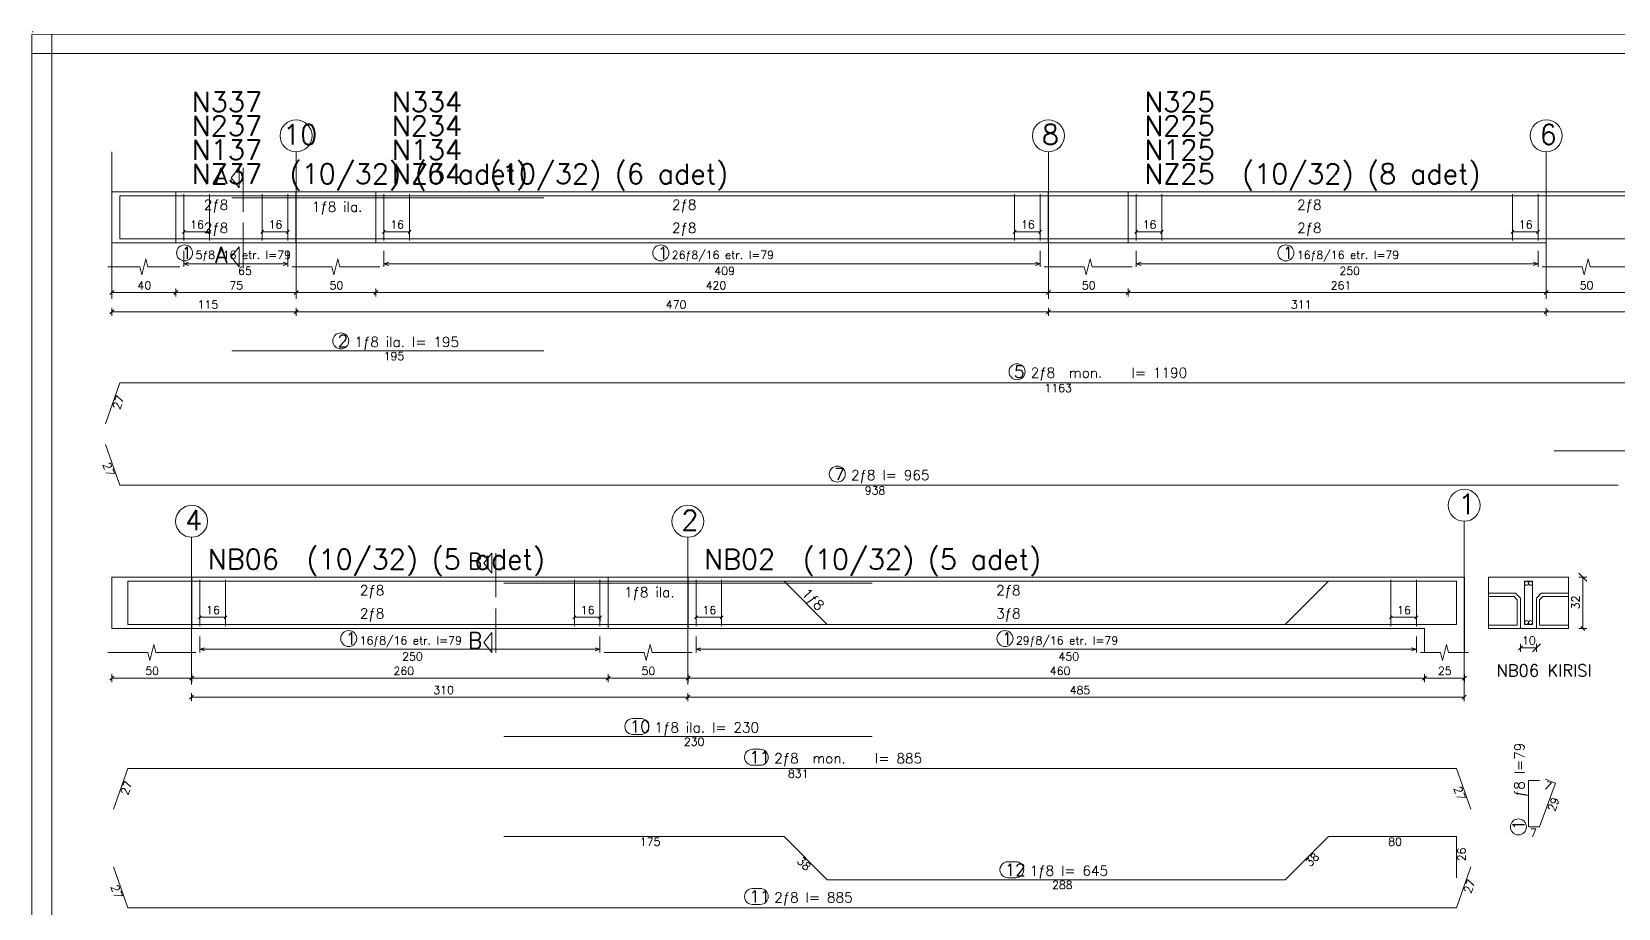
# Model space of a CAD drawing. Header units: inches. Extents: x -1.11 to 0.08, y 2.98 to 3.82.
# Drawn here: x -1.1065 to -0.7101, y 3.6031 to 3.8222 of the extents above; entities that cross this region are included whole.
import ezdxf

# ---------------------------------------------------------------- set-up
doc = ezdxf.new("R2010")
doc.units = ezdxf.units.IN
doc.header["$MEASUREMENT"] = 0
doc.linetypes.add('CENTER', pattern=[0.006500000000000001, 0.002, -0.001, 0.0005, -0.001, 0.002])
doc.linetypes.add('HIDDEN', pattern=[0.006, 0.002, -0.002, 0.002])
for name, color, linetype, lineweight in [('DONATI', 84, 'Continuous', 0), ('OLCU', 1, 'Continuous', 0), ('PENC2', 1, 'Continuous', 0), ('PENC3', 5, 'Continuous', 0), ('PENC4', 84, 'Continuous', 0), ('PEND2', 1, 'CENTER', 0), ('PENH3', 2, 'HIDDEN', 0)]:
    doc.layers.add(name, color=color, linetype=linetype, lineweight=lineweight)
doc.styles.add('RomanSTA', font='RomanSTA')

msp = doc.modelspace()

# ---------------------------------------------------------------- linework, layer by layer
at = {"layer": 'DONATI', "linetype": 'Continuous'}
for p, q in [((-1.084530444301764, 3.770433110782922), (-1.084530444301764, 3.781233110782922)), ((-1.084530444301764, 3.781233110782922), (-0.6203167601005237, 3.781233110782922)), ((-1.084530444301764, 3.781233110782922), (-1.084530444301764, 3.770433110782922)), ((-1.056530443437497, 3.780733110782922), (-0.9785304381028812, 3.780733110782922)), ((-1.084530444301764, 3.770433110782922), (-0.7101304395572345, 3.770433110782922)), ((-0.7261304421798389, 3.770433110782922), (-0.2852504415885608, 3.770433110782922)), ((-1.056530443437497, 3.742433110782922), (-0.9785304381028812, 3.742433110782922)), ((-1.088130443774263, 3.724233110782921), (-1.084530444301764, 3.734433110782922)), ((-1.084530444301764, 3.734433110782922), (-0.6203167601005237, 3.734433110782922)), ((-1.088130443774263, 3.719033110782922), (-1.084530444301764, 3.708833110782922)), ((-0.7261304421798389, 3.717433110782921), (-0.2852504415885608, 3.717433110782921)), ((-1.084530444301764, 3.708833110782922), (-0.7101304395572345, 3.708833110782922)), ((-1.082530443973939, 3.674033110782922), (-1.082530443973939, 3.684833110782922)), ((-1.082530443973939, 3.684833110782922), (-0.7505304379836719, 3.684833110782922)), ((-1.082530443973939, 3.684833110782922), (-1.082530443973939, 3.674033110782922)), ((-0.9885304434672992, 3.684333110782922), (-0.8965304507390659, 3.684333110782922)), ((-0.9185304506198566, 3.684833110782922), (-0.9077302081958454, 3.674033110782922)), ((-0.7933306856528919, 3.674033110782922), (-0.7825304432288807, 3.684833110782922)), ((-0.7505304379836719, 3.684833110782922), (-0.7505304379836719, 3.674033110782922)), ((-0.7505304379836719, 3.674033110782922), (-0.7505304379836719, 3.684833110782922)), ((-1.082530443973939, 3.674033110782922), (-0.7505304379836719, 3.674033110782922)), ((-0.9885304434672992, 3.646033110782922), (-0.8965304507390659, 3.646033110782922)), ((-1.086130443446438, 3.627833110782921), (-1.082530443973939, 3.638033110782922)), ((-1.082530443973939, 3.638033110782922), (-0.7505304379836719, 3.638033110782922)), ((-0.7505304379836719, 3.638033110782922), (-0.7469304366485279, 3.627833110782921)), ((-0.7325304313079517, 3.635033110782921), (-0.7325304313079517, 3.623433110782921)), ((-0.7325304313079517, 3.635033110782921), (-0.729730443514983, 3.635033110782921)), ((-0.729730443514983, 3.623433110782921), (-0.7257304354087513, 3.634333110782921)), ((-0.7283587022201221, 3.635333110782922), (-0.7257304354087513, 3.634333110782921)), ((-0.9885304434672992, 3.621033110782922), (-0.9185304506198566, 3.621033110782922)), ((-0.9185304506198566, 3.621033110782922), (-0.9077302081958454, 3.610233110782922)), ((-0.7933306856528919, 3.610233110782922), (-0.7825304432288807, 3.621033110782922)), ((-0.7825304432288807, 3.621033110782922), (-0.7505304379836719, 3.621033110782922)), ((-0.7505304379836719, 3.621033110782922), (-0.7505304379836719, 3.610733110782921)), ((-0.729730443514983, 3.623433110782921), (-0.7325304313079517, 3.623433110782921)), ((-1.086130443446438, 3.613433110782922), (-1.082530443973939, 3.603233110782921)), ((-0.7505304379836719, 3.603233110782921), (-0.7469304366485279, 3.613433110782922)), ((-0.9077302081958454, 3.610233110782922), (-0.7933306856528919, 3.610233110782922)), ((-1.082530443973939, 3.603233110782921), (-0.7505304379836719, 3.603233110782921))]:
    msp.add_line(p, q, dxfattribs=at)
at = {"layer": 'OLCU', "linetype": 'Continuous'}
for p, q in [((-1.068883576847712, 3.771833110782921), (-1.068177522577445, 3.772633110782921)), ((-1.068529648192326, 3.771233110782922), (-1.068530832834641, 3.773233110782922)), ((-1.06853044540445, 3.772233110782921), (-1.062130445100467, 3.772233110782921)), ((-1.062483576543729, 3.771833110782921), (-1.061777525998751, 3.772633110782921)), ((-1.062129647888343, 3.771233110782922), (-1.062130832530658, 3.773233110782922)), ((-1.049283576615254, 3.771833110782921), (-1.048577522344987, 3.772633110782921)), ((-1.048929647959868, 3.771233110782922), (-1.048930832602183, 3.773233110782922)), ((-1.048930445171992, 3.772233110782921), (-1.042530441142718, 3.772233110782921)), ((-1.04288357631127, 3.771833110782921), (-1.042177522041003, 3.772633110782921)), ((-1.042529651381175, 3.771233110782922), (-1.04253083602349, 3.773233110782922)), ((-1.018883572377364, 3.771833110782921), (-1.018177525557677, 3.772633110782921)), ((-1.018529647447268, 3.771233110782922), (-1.018530832089583, 3.773233110782922)), ((-1.018530444659392, 3.772233110782921), (-1.012130440630118, 3.772233110782921)), ((-1.012483575798671, 3.771833110782921), (-1.011777521528403, 3.772633110782921)), ((-1.012129650868575, 3.771233110782922), (-1.01213083551089, 3.773233110782922)), ((-0.8612835718766849, 3.771833110782921), (-0.860577525056998, 3.772633110782921)), ((-0.8609296543971698, 3.771233110782922), (-0.8609308315889042, 3.773233110782922)), ((-0.8609304441587131, 3.772233110782921), (-0.8545304401294391, 3.772233110782921)), ((-0.8548835678474109, 3.771833110782921), (-0.854177521027724, 3.772633110782921)), ((-0.8545296354667347, 3.771233110782922), (-0.8545308275596302, 3.773233110782922)), ((-0.8308835788146656, 3.771833110782921), (-0.8301775319949787, 3.772633110782921)), ((-0.8305296464339893, 3.771233110782922), (-0.8305308385268848, 3.773233110782922)), ((-0.8305304510966938, 3.772233110782921), (-0.8241304321662586, 3.772233110782921)), ((-0.8244835896865528, 3.771833110782921), (-0.8237775130645435, 3.772633110782921)), ((-0.8241296573058765, 3.771233110782922), (-0.8241308195964496, 3.773233110782922)), ((-0.7368835671321552, 3.771833110782921), (-0.7361775203124683, 3.772633110782921)), ((-0.7365296347514789, 3.771233110782922), (-0.7365308268443744, 3.773233110782922)), ((-0.7365304394141834, 3.772233110782921), (-0.7301304502860706, 3.772233110782921)), ((-0.7304835780040424, 3.771833110782921), (-0.7297775311843555, 3.772633110782921)), ((-0.7301296456233661, 3.771233110782922), (-0.7301308377162616, 3.773233110782922)), ((-1.064883576192061, 3.675433110782921), (-1.064177521921794, 3.676233110782921)), ((-1.064529647536675, 3.674833110782922), (-1.06453083217899, 3.676833110782922)), ((-1.064530444748799, 3.675833110782921), (-1.058130444444815, 3.675833110782921)), ((-1.058483575888078, 3.675433110782921), (-1.05777752161781, 3.676233110782921)), ((-1.058129647232692, 3.674833110782922), (-1.058130831875006, 3.676833110782922)), ((-0.9712835712806385, 3.675433110782921), (-0.9705775244609516, 3.676233110782921)), ((-0.9709296538011234, 3.674833110782922), (-0.9709308309928577, 3.676833110782922)), ((-0.9709304435626667, 3.675833110782921), (-0.9645304395333927, 3.675833110782921)), ((-0.9648835821525257, 3.675433110782921), (-0.9641775204316776, 3.676233110782921)), ((-0.9645296497718494, 3.674833110782922), (-0.9645308269635837, 3.676833110782922)), ((-0.9408835782186191, 3.675433110782921), (-0.940177516497771, 3.676233110782921)), ((-0.9405296458379429, 3.674833110782922), (-0.9405308379308384, 3.676833110782922)), ((-0.9405304505006473, 3.675833110782921), (-0.9341304464713733, 3.675833110782921)), ((-0.9344835741893451, 3.675433110782921), (-0.9337775273696582, 3.676233110782921)), ((-0.9341296418086689, 3.674833110782922), (-0.9341308339015644, 3.676833110782922)), ((-0.7672835750953357, 3.675433110782921), (-0.7665775282756488, 3.676233110782921)), ((-0.7669296427146595, 3.674833110782922), (-0.766930834807555, 3.676833110782922)), ((-0.7669304473773639, 3.675833110782921), (-0.7605304582492511, 3.675833110782921)), ((-0.7608835859672229, 3.675433110782921), (-0.7601775093452137, 3.676233110782921)), ((-0.7605296535865467, 3.674833110782922), (-0.7605308456794422, 3.676833110782922)), ((-0.9563238783256214, 3.650533110782922), (-0.9543738676683109, 3.650533110782922)), ((-0.9563270522729557, 3.646533110782921), (-0.9543770565168064, 3.646533110782921)), ((-0.9264274998084705, 3.642833110782921), (-0.92447748915116, 3.642833110782921)), ((-0.9264306737558048, 3.638833110782921), (-0.9244806779996555, 3.638833110782921)), ((-0.8625836236850422, 3.614733110782922), (-0.8606336130277317, 3.614733110782922)), ((-0.9264274998084705, 3.608033110782921), (-0.92447748915116, 3.608033110782921)), ((-0.8625867976323764, 3.610733110782921), (-0.8606368018762272, 3.610733110782921)), ((-0.9264306737558048, 3.604033110782922), (-0.9244806779996555, 3.604033110782922))]:
    msp.add_line(p, q, dxfattribs=at)
at = {"layer": 'PENC2', "linetype": 'Continuous'}
for p, q in [((-1.06853044540445, 3.767433110782922), (-1.06853044540445, 3.763433110782922)), ((-1.042530441142718, 3.767433110782922), (-1.042530441142718, 3.763433110782922)), ((-1.018530444659392, 3.767433110782922), (-1.018530444659392, 3.763433110782922)), ((-0.8545304401294391, 3.767433110782922), (-0.8545304401294391, 3.763433110782922)), ((-0.8305304510966938, 3.767433110782922), (-0.8305304510966938, 3.763433110782922)), ((-0.7301304502860706, 3.767433110782922), (-0.7301304502860706, 3.763433110782922)), ((-1.087530444793503, 3.763433110782922), (-1.079530445344846, 3.763433110782922)), ((-1.079530445344846, 3.763433110782922), (-1.079030444331567, 3.761433110782922)), ((-1.079030444331567, 3.761433110782922), (-1.078530445180933, 3.763433110782922)), ((-1.078530445180933, 3.763433110782922), (-1.078030444167654, 3.765433110782921)), ((-1.078030444167654, 3.765433110782921), (-1.07753044501702, 3.763433110782922)), ((-1.07753044501702, 3.763433110782922), (-1.069530443705718, 3.763433110782922)), ((-1.06853044540445, 3.764233110782921), (-1.067330443717639, 3.764633110782921)), ((-1.06853044540445, 3.764233110782921), (-1.042530441142718, 3.764233110782921)), ((-1.06853044540445, 3.764233110782921), (-1.067330443717639, 3.763833110782921)), ((-1.042530441142718, 3.764233110782921), (-1.04373044655482, 3.764633110782921)), ((-1.042530441142718, 3.764233110782921), (-1.04373044655482, 3.763833110782921)), ((-1.041530446566741, 3.763433110782922), (-1.031530441202323, 3.763433110782922)), ((-1.031530441202323, 3.763433110782922), (-1.031030447639624, 3.761433110782922)), ((-1.031030447639624, 3.761433110782922), (-1.030530446626345, 3.763433110782922)), ((-1.030530446626345, 3.763433110782922), (-1.030030445613066, 3.765433110782921)), ((-1.030030445613066, 3.765433110782921), (-1.029530444599787, 3.763433110782922)), ((-1.029530444599787, 3.763433110782922), (-1.01953044668595, 3.763433110782922)), ((-1.018530444659392, 3.764233110782921), (-1.017330446697871, 3.764633110782921)), ((-1.018530444659392, 3.764233110782921), (-0.8545304401294391, 3.764233110782921)), ((-1.018530444659392, 3.764233110782921), (-1.017330446697871, 3.763833110782921)), ((-0.8545304401294391, 3.764233110782921), (-0.8557304306403797, 3.764633110782921)), ((-0.8545304401294391, 3.764233110782921), (-0.8557304306403797, 3.763833110782921)), ((-0.8535304530040424, 3.763433110782922), (-0.8435304327384632, 3.763433110782922)), ((-0.8435304327384632, 3.763433110782922), (-0.8430304391757648, 3.761433110782922)), ((-0.8430304391757648, 3.761433110782922), (-0.8425304456130664, 3.763433110782922)), ((-0.8425304456130664, 3.763433110782922), (-0.8420304520503681, 3.765433110782921)), ((-0.8420304520503681, 3.765433110782921), (-0.8415304584876697, 3.763433110782922)), ((-0.8415304584876697, 3.763433110782922), (-0.8315304382220905, 3.763433110782922)), ((-0.8305304510966938, 3.764233110782921), (-0.8293304307834308, 3.764633110782921)), ((-0.8305304510966938, 3.764233110782921), (-0.7301304502860706, 3.764233110782921)), ((-0.8305304510966938, 3.764233110782921), (-0.8293304307834308, 3.763833110782921)), ((-0.7301304502860706, 3.764233110782921), (-0.7313304407970111, 3.764633110782921)), ((-0.7301304502860706, 3.764233110782921), (-0.7313304407970111, 3.763833110782921)), ((-0.7291304333583515, 3.763433110782922), (-0.7191304428950946, 3.763433110782922)), ((-0.7191304428950946, 3.763433110782922), (-0.7186304493323963, 3.761433110782922)), ((-0.7186304493323963, 3.761433110782922), (-0.7181304557696979, 3.763433110782922)), ((-0.7181304557696979, 3.763433110782922), (-0.7176304324046772, 3.765433110782921)), ((-0.7176304324046772, 3.765433110782921), (-0.7171304388419788, 3.763433110782922)), ((-0.7171304388419788, 3.763433110782922), (-0.707130448378722, 3.763433110782922)), ((-1.085990445174376, 3.757533110782922), (-1.086990445338289, 3.756533110782922)), ((-1.08649044432501, 3.758033110782922), (-1.08649044432501, 3.756033110782921)), ((-1.08649044432501, 3.757033110782921), (-1.070530445732276, 3.757033110782921)), ((-1.070030444718997, 3.757533110782922), (-1.071030446745555, 3.756533110782922)), ((-1.070530445732276, 3.758033110782922), (-1.070530445732276, 3.756033110782921)), ((-1.070530445732276, 3.757033110782921), (-1.040530444540183, 3.757033110782921)), ((-1.039990441359679, 3.757533110782922), (-1.040990443386237, 3.756533110782922)), ((-1.040490442372958, 3.758033110782922), (-1.040490442372958, 3.756033110782921)), ((-1.040490442372958, 3.757033110782921), (-1.020530441261927, 3.757033110782921)), ((-1.020030447699229, 3.757533110782922), (-1.021030442275206, 3.756533110782922)), ((-1.020530441261927, 3.758033110782922), (-1.020530441261927, 3.756033110782921)), ((-1.020530441261927, 3.757033110782921), (-0.8525304360763233, 3.757033110782921)), ((-0.8519904477969806, 3.757533110782922), (-0.8529904349223774, 3.756533110782922)), ((-0.852490441359679, 3.758033110782922), (-0.852490441359679, 3.756033110782921)), ((-0.852490441359679, 3.757033110782921), (-0.8325304551498096, 3.757033110782921)), ((-0.8320304317847889, 3.757533110782922), (-0.833030448712508, 3.756533110782922)), ((-0.8325304551498096, 3.758033110782922), (-0.8325304551498096, 3.756033110782921)), ((-0.8325304551498096, 3.757033110782921), (-0.7281304462329548, 3.757033110782921)), ((-0.7275904579536121, 3.757533110782922), (-0.7285904450790088, 3.756533110782922)), ((-0.7280904515163105, 3.758033110782922), (-0.7280904515163105, 3.756033110782921)), ((-0.7280904515163105, 3.757033110782921), (-0.7081304355041187, 3.757033110782921)), ((-1.085990445174376, 3.752733110782922), (-1.086990445338289, 3.751733110782921)), ((-1.08649044432501, 3.753233110782921), (-1.08649044432501, 3.751233110782922)), ((-1.08649044432501, 3.752233110782921), (-1.040490442372958, 3.752233110782921)), ((-1.039990441359679, 3.752733110782922), (-1.040990443386237, 3.751733110782921)), ((-1.040490442372958, 3.753233110782921), (-1.040490442372958, 3.751233110782922)), ((-1.040490442372958, 3.752233110782921), (-0.852490441359679, 3.752233110782921)), ((-0.8519904477969806, 3.752733110782922), (-0.8529904349223774, 3.751733110782921)), ((-0.852490441359679, 3.753233110782921), (-0.852490441359679, 3.751233110782922)), ((-0.852490441359679, 3.752233110782921), (-0.7280904515163105, 3.752233110782921)), ((-0.7275904579536121, 3.752733110782922), (-0.7285904450790088, 3.751733110782921)), ((-0.7280904515163105, 3.753233110782921), (-0.7280904515163105, 3.751233110782922)), ((-0.7280904515163105, 3.752233110782921), (-0.6012904210464161, 3.752233110782921)), ((-0.7179304523841541, 3.684833110782922), (-0.7199304564372699, 3.686833110782922)), ((-0.7199304564372699, 3.685833110782922), (-0.7179304523841541, 3.685833110782922)), ((-0.7189304395095508, 3.673033110782922), (-0.7189304395095508, 3.685833110782922)), ((-0.7425304515735309, 3.681833110782922), (-0.7357304556743305, 3.681833110782922)), ((-0.7425304515735309, 3.681033110782922), (-0.7361304326430957, 3.681033110782922)), ((-0.7361304326430957, 3.681033110782922), (-0.7353304489032428, 3.680233110782921)), ((-0.7357304556743305, 3.681833110782922), (-0.7345304353610675, 3.680633110782922)), ((-0.7353304489032428, 3.680233110782921), (-0.7353304489032428, 3.673833110782922)), ((-0.7345304353610675, 3.680633110782922), (-0.7345304353610675, 3.673033110782922)), ((-0.7293304367438953, 3.681833110782922), (-0.7305304570571582, 3.680633110782922)), ((-0.7305304570571582, 3.680633110782922), (-0.7305304570571582, 3.673033110782922)), ((-0.7289304299728077, 3.681033110782922), (-0.729730443514983, 3.680233110782921)), ((-0.729730443514983, 3.680233110782921), (-0.729730443514983, 3.673833110782922)), ((-0.7293304367438953, 3.681833110782922), (-0.7225304408446949, 3.681833110782922)), ((-0.7225304408446949, 3.681033110782922), (-0.7289304299728077, 3.681033110782922)), ((-0.7353304489032428, 3.673833110782922), (-0.7425304515735309, 3.673833110782922)), ((-0.7425304515735309, 3.673033110782922), (-0.7345304353610675, 3.673033110782922)), ((-0.7305304570571582, 3.673033110782922), (-0.7225304408446949, 3.673033110782922)), ((-0.729730443514983, 3.673833110782922), (-0.7225304408446949, 3.673833110782922)), ((-0.7199304564372699, 3.673033110782922), (-0.7179304523841541, 3.673033110782922)), ((-0.7194304330722492, 3.673533110782921), (-0.7184304459468525, 3.672533110782922)), ((-1.076530444853107, 3.667033110782921), (-1.076030443839828, 3.669033110782921)), ((-1.076030443839828, 3.669033110782921), (-1.075530444689194, 3.667033110782921)), ((-1.064530444748799, 3.671033110782921), (-1.064530444748799, 3.667033110782921)), ((-1.064530444748799, 3.667833110782921), (-1.063330443061988, 3.668233110782921)), ((-1.064530444748799, 3.667833110782921), (-0.9645304395333927, 3.667833110782921)), ((-1.064530444748799, 3.667833110782921), (-1.063330443061988, 3.667433110782921)), ((-0.9645304395333927, 3.667833110782921), (-0.9657304449454944, 3.668233110782921)), ((-0.9645304395333927, 3.667833110782921), (-0.9657304449454944, 3.667433110782921)), ((-0.9645304395333927, 3.671033110782921), (-0.9645304395333927, 3.667033110782921)), ((-0.95253044501702, 3.667033110782921), (-0.9520304365531604, 3.669033110782921)), ((-0.9520304365531604, 3.669033110782921), (-0.9515304429904621, 3.667033110782921)), ((-0.9405304505006473, 3.671033110782921), (-0.9405304505006473, 3.667033110782921)), ((-0.9405304505006473, 3.667833110782921), (-0.9393304450885456, 3.668233110782921)), ((-0.9405304505006473, 3.667833110782921), (-0.7605304582492511, 3.667833110782921)), ((-0.9405304505006473, 3.667833110782921), (-0.9393304450885456, 3.667433110782921)), ((-0.7605304582492511, 3.667833110782921), (-0.7617304487601917, 3.668233110782921)), ((-0.7605304582492511, 3.667833110782921), (-0.7617304487601917, 3.667433110782921)), ((-0.7605304582492511, 3.671033110782921), (-0.7605304582492511, 3.667033110782921)), ((-0.7535304291621845, 3.667033110782921), (-0.7530304355994861, 3.669033110782921)), ((-0.7530304355994861, 3.669033110782921), (-0.7525304420367878, 3.667033110782921)), ((-0.7340304417983692, 3.668733110782922), (-0.7350304289237659, 3.667733110782922)), ((-0.7345304353610675, 3.669233110782922), (-0.7345304353610675, 3.667233110782921)), ((-0.7345304353610675, 3.668233110782921), (-0.7305304570571582, 3.668233110782921)), ((-0.731530444182555, 3.667233110782921), (-0.7295304401294391, 3.669233110782922)), ((-0.7305304570571582, 3.667233110782921), (-0.7305304570571582, 3.669233110782922)), ((-1.087530444793503, 3.667033110782921), (-1.07753044501702, 3.667033110782921)), ((-1.07753044501702, 3.667033110782921), (-1.077030444003741, 3.665033110782922)), ((-1.077030444003741, 3.665033110782922), (-1.076530444853107, 3.667033110782921)), ((-1.075530444689194, 3.667033110782921), (-1.065530443050067, 3.667033110782921)), ((-0.9635304375068348, 3.667033110782921), (-0.9535304470435779, 3.667033110782921)), ((-0.9535304470435779, 3.667033110782921), (-0.9530304385797184, 3.665033110782922)), ((-0.9530304385797184, 3.665033110782922), (-0.95253044501702, 3.667033110782921)), ((-0.9515304429904621, 3.667033110782921), (-0.941530437626044, 3.667033110782921)), ((-0.759530441321532, 3.667033110782921), (-0.7545304460899036, 3.667033110782921)), ((-0.7545304460899036, 3.667033110782921), (-0.7540304525272052, 3.665033110782922)), ((-0.7540304525272052, 3.665033110782922), (-0.7535304291621845, 3.667033110782921)), ((-0.7525304420367878, 3.667033110782921), (-0.7475304468051593, 3.667033110782921)), ((-1.086030443616311, 3.661133110782921), (-1.087030443780224, 3.660133110782922)), ((-1.08653044462959, 3.661633110782922), (-1.08653044462959, 3.659633110782921)), ((-1.08653044462959, 3.660633110782921), (-1.066570443518559, 3.660633110782921)), ((-1.066030444063346, 3.661133110782921), (-1.067030442364613, 3.660133110782922)), ((-1.066530445076625, 3.661633110782922), (-1.066530445076625, 3.659633110782921)), ((-1.066530445076625, 3.660633110782921), (-0.962530450381438, 3.660633110782921)), ((-0.9620304419175785, 3.661133110782921), (-0.9630304439441364, 3.660133110782922)), ((-0.962530450381438, 3.661633110782922), (-0.962530450381438, 3.659633110782921)), ((-0.962530450381438, 3.660633110782921), (-0.9425704492704075, 3.660633110782921)), ((-0.9420304460899036, 3.661133110782921), (-0.9430304481164615, 3.660133110782922)), ((-0.942530439652602, 3.661633110782922), (-0.942530439652602, 3.659633110782921)), ((-0.942530439652602, 3.660633110782921), (-0.7585304541961353, 3.660633110782921)), ((-0.7580304308311145, 3.661133110782921), (-0.7590304477588337, 3.660133110782922)), ((-0.7585304541961353, 3.661633110782922), (-0.7585304541961353, 3.659633110782921)), ((-0.7585304541961353, 3.660633110782921), (-0.7485704584495227, 3.660633110782921)), ((-0.7490304572955768, 3.660133110782922), (-0.7480304403678577, 3.661133110782921)), ((-0.7485304339305561, 3.661633110782922), (-0.7485304339305561, 3.659633110782921)), ((-1.06607044250528, 3.656333110782922), (-1.067070444531838, 3.655333110782922)), ((-1.066570443518559, 3.656833110782921), (-1.066570443518559, 3.654833110782922)), ((-1.066570443518559, 3.655833110782921), (-0.9425704492704075, 3.655833110782921)), ((-0.9420704408065479, 3.656333110782922), (-0.9430704428331058, 3.655333110782922)), ((-0.9425704492704075, 3.656833110782921), (-0.9425704492704075, 3.654833110782922)), ((-0.9425704492704075, 3.655833110782921), (-0.7485704584495227, 3.655833110782921)), ((-0.7490704520122211, 3.655333110782922), (-0.748070435084502, 3.656333110782922)), ((-0.7485704584495227, 3.656833110782921), (-0.7485704584495227, 3.654833110782922))]:
    msp.add_line(p, q, dxfattribs=at)
at = {"layer": 'PENC2'}
for centre in [(-1.068329249926011, 3.766933110782921), (-0.9493292583600681, 3.766933110782921), (-0.7931292517558735, 3.766933110782921), (-1.029313573099772, 3.744933110782922), (-0.8603222532645862, 3.737233110782921), (-0.9052290929929416, 3.711633110782921), (-1.027329252518813, 3.670533110782921), (-0.8633292479888599, 3.670533110782921), (-0.7350304587260883, 3.623433110782921)]:
    msp.add_circle(centre, 0.002000000094994903, dxfattribs=at)
for centre, start, end in [((-0.9563254578487079, 3.648533110782922), 90.00122447294544, 270.0036734188379), ((-0.9543754620925586, 3.648533110782922), 270.0036734188379, 90.00122447294544), ((-0.926429079331557, 3.640833110782921), 90.00122447294544, 270.0036734188379), ((-0.9244790835754078, 3.640833110782921), 270.0036734188379, 90.00122447294544), ((-0.8625852032081287, 3.612733110782921), 90.00122447294544, 270.0036734188379), ((-0.8606352074519794, 3.612733110782921), 270.0036734188379, 90.00122447294544), ((-0.926429079331557, 3.606033110782922), 90.00122447294544, 270.0036734188379), ((-0.9244790835754078, 3.606033110782922), 270.0036734188379, 90.00122447294544)]:
    msp.add_arc(centre, 0.002000000094994903, start, end, dxfattribs=at)
at = {"layer": 'PENC3', "linetype": 'Continuous'}
for p, q in [((-1.106530444182555, 3.822233110782921), (-1.106530444182555, 3.822233110782921)), ((-1.106530444182555, 3.821533110782922), (0.08246956630786251, 3.821933110782922)), ((-1.106530444182555, 3.819933110782921), (-1.106530444182555, 3.821533110782922)), ((-1.106530444182555, 2.981233110782922), (-1.106530444182555, 3.821533110782922)), ((-1.106530444182555, 3.816833110782921), (-1.106530444182555, 3.818933110782921)), ((-1.101530444294314, 2.981233110782922), (-1.101530444294314, 3.821533110782922)), ((-1.106530444182555, 3.816833110782921), (-1.101530444294314, 3.816833110782921)), ((-1.106530444182555, 3.816833110782921), (0.08246956630786251, 3.816833110782921)), ((-1.08653044462959, 3.782233110782922), (-1.08649044432501, 3.782233110782922)), ((-1.08653044462959, 3.782233110782922), (-1.08653044462959, 3.769433110782922)), ((-1.08649044432501, 3.782233110782922), (-1.040490442372958, 3.782233110782922)), ((-1.040490442372958, 3.782233110782922), (-0.852490441359679, 3.782233110782922)), ((-0.852490441359679, 3.782233110782922), (-0.7280904515163105, 3.782233110782922)), ((-0.7280904515163105, 3.782233110782922), (-0.6012904210464161, 3.782233110782922)), ((-1.08653044462959, 3.769433110782922), (-1.08649044432501, 3.769433110782922)), ((-1.08649044432501, 3.769433110782922), (-1.070530445732276, 3.769433110782922)), ((-1.070530445732276, 3.769433110782922), (-1.040530444540183, 3.769433110782922)), ((-1.040530444540183, 3.769433110782922), (-1.040490442372958, 3.769433110782922)), ((-1.040490442372958, 3.769433110782922), (-1.020530441261927, 3.769433110782922)), ((-1.020530441261927, 3.769433110782922), (-0.8525304360763233, 3.769433110782922)), ((-0.8525304360763233, 3.769433110782922), (-0.852490441359679, 3.769433110782922)), ((-0.852490441359679, 3.769433110782922), (-0.8325304551498096, 3.769433110782922)), ((-0.8325304551498096, 3.769433110782922), (-0.7281304462329548, 3.769433110782922)), ((-0.7281304462329548, 3.769433110782922), (-0.7280904515163105, 3.769433110782922)), ((-1.08653044462959, 3.685833110782922), (-1.066570443518559, 3.685833110782922)), ((-1.08653044462959, 3.685833110782922), (-1.08653044462959, 3.673033110782922)), ((-1.066570443518559, 3.685833110782922), (-0.9425704492704075, 3.685833110782922)), ((-0.9425704492704075, 3.685833110782922), (-0.7485704584495227, 3.685833110782922)), ((-0.7485704584495227, 3.685833110782922), (-0.7485304339305561, 3.685833110782922)), ((-0.7485304339305561, 3.685833110782922), (-0.7485304339305561, 3.667033110782921)), ((-0.7425304515735309, 3.685833110782922), (-0.7225304408446949, 3.685833110782922)), ((-1.08653044462959, 3.673033110782922), (-1.066570443518559, 3.673033110782922)), ((-1.066570443518559, 3.673033110782922), (-1.066530445076625, 3.673033110782922)), ((-1.066530445076625, 3.673033110782922), (-0.962530450381438, 3.673033110782922)), ((-0.962530450381438, 3.673033110782922), (-0.9425704492704075, 3.673033110782922)), ((-0.9425704492704075, 3.673033110782922), (-0.942530439652602, 3.673033110782922)), ((-0.942530439652602, 3.673033110782922), (-0.7585304541961353, 3.673033110782922)), ((-0.7585304541961353, 3.673033110782922), (-0.7585304541961353, 3.667033110782921)), ((-0.7345304353610675, 3.673033110782922), (-0.7305304570571582, 3.673033110782922))]:
    msp.add_line(p, q, dxfattribs=at)
at = {"layer": 'PENC3'}
for centre in [(-1.040490442372958, 3.796233110782921), (-0.852490441359679, 3.796233110782921), (-0.7280904515163105, 3.796233110782921), (-0.7485704584495227, 3.703833110782921), (-1.066570443518559, 3.699833110782921), (-0.9425704492704075, 3.699833110782921)]:
    msp.add_circle(centre, 0.004000000189989805, dxfattribs=at)
at = {"layer": 'PENC4', "linetype": 'Continuous'}
for p, q in [((-1.054730446495215, 3.788233110782921), (-1.05673044309775, 3.785733110782922)), ((-1.054730446495215, 3.788233110782921), (-1.054730446495215, 3.783233110782922)), ((-1.053730444468657, 3.788233110782921), (-1.053730444468657, 3.777233110782921)), ((-1.05673044309775, 3.785733110782922), (-1.054730446495215, 3.783233110782922)), ((-1.06853044540445, 3.781633110782922), (-1.06853044540445, 3.770033110782921)), ((-1.062130445100467, 3.781633110782922), (-1.062130445100467, 3.770033110782921)), ((-1.048930445171992, 3.781633110782922), (-1.048930445171992, 3.770033110782921)), ((-1.042530441142718, 3.781633110782922), (-1.042530441142718, 3.770033110782921)), ((-1.018530444659392, 3.781633110782922), (-1.018530444659392, 3.770033110782921)), ((-1.012130440630118, 3.781633110782922), (-1.012130440630118, 3.770033110782921)), ((-0.8609304441587131, 3.781633110782922), (-0.8609304441587131, 3.770033110782921)), ((-0.8545304401294391, 3.781633110782922), (-0.8545304401294391, 3.770033110782921)), ((-0.8305304510966938, 3.781633110782922), (-0.8305304510966938, 3.770033110782921)), ((-0.8241304321662586, 3.781633110782922), (-0.8241304321662586, 3.770033110782921)), ((-0.7365304394141834, 3.781633110782922), (-0.7365304394141834, 3.770033110782921)), ((-0.7301304502860706, 3.781633110782922), (-0.7301304502860706, 3.770033110782921)), ((-1.053730444468657, 3.763433110782922), (-1.053730444468657, 3.774433110782922)), ((-1.05673044309775, 3.765933110782921), (-1.054730446495215, 3.768433110782921)), ((-1.054730446495215, 3.763433110782922), (-1.054730446495215, 3.768433110782921)), ((-1.054730446495215, 3.763433110782922), (-1.05673044309775, 3.765933110782921)), ((-0.9915304420963924, 3.691833110782921), (-0.9935304461495083, 3.689333110782921)), ((-0.9915304420963924, 3.691833110782921), (-0.9915304420963924, 3.686833110782922)), ((-0.9905304475204151, 3.691833110782921), (-0.9905304475204151, 3.680833110782921)), ((-0.9935304461495083, 3.689333110782921), (-0.9915304420963924, 3.686833110782922)), ((-1.064530444748799, 3.685233110782922), (-1.064530444748799, 3.673633110782922)), ((-1.058130444444815, 3.685233110782922), (-1.058130444444815, 3.673633110782922)), ((-0.9709304435626667, 3.685233110782922), (-0.9709304435626667, 3.673633110782922)), ((-0.9645304395333927, 3.685233110782922), (-0.9645304395333927, 3.673633110782922)), ((-0.9405304505006473, 3.685233110782922), (-0.9405304505006473, 3.673633110782922)), ((-0.9341304464713733, 3.685233110782922), (-0.9341304464713733, 3.673633110782922)), ((-0.7669304473773639, 3.685233110782922), (-0.7669304473773639, 3.673633110782922)), ((-0.7605304582492511, 3.685233110782922), (-0.7605304582492511, 3.673633110782922)), ((-0.7335304482356708, 3.684833110782922), (-0.731530444182555, 3.684833110782922)), ((-0.7335304482356708, 3.674033110782922), (-0.7335304482356708, 3.684833110782922)), ((-0.731530444182555, 3.684833110782922), (-0.731530444182555, 3.674033110782922)), ((-0.9905304475204151, 3.667033110782921), (-0.9905304475204151, 3.678033110782922)), ((-0.9935304461495083, 3.669533110782921), (-0.9915304420963924, 3.672033110782921)), ((-0.9915304420963924, 3.667033110782921), (-0.9915304420963924, 3.672033110782921)), ((-0.731530444182555, 3.674033110782922), (-0.7335304482356708, 3.674033110782922)), ((-0.9915304420963924, 3.667033110782921), (-0.9935304461495083, 3.669533110782921))]:
    msp.add_line(p, q, dxfattribs=at)
at = {"layer": 'PENC4'}
for centre in [(-0.7330304546729725, 3.684333110782922), (-0.7320304377452533, 3.684333110782922), (-0.7330304546729725, 3.674533110782922), (-0.7320304377452533, 3.674533110782922)]:
    msp.add_circle(centre, 0.0005000000237487257, dxfattribs=at)
at = {"layer": 'PEND2', "linetype": 'CENTER'}
for p, q in [((-1.08649044432501, 3.792233110782921), (-1.08649044432501, 3.755433110782922)), ((-1.040490442372958, 3.792233110782921), (-1.040490442372958, 3.755433110782922)), ((-0.852490441359679, 3.792233110782921), (-0.852490441359679, 3.755433110782922)), ((-0.7280904515163105, 3.792233110782921), (-0.7280904515163105, 3.755433110782922)), ((-0.7485704584495227, 3.699833110782921), (-0.7485704584495227, 3.655033110782921)), ((-1.066570443518559, 3.695833110782921), (-1.066570443518559, 3.659033110782921)), ((-0.9425704492704075, 3.695833110782921), (-0.9425704492704075, 3.659033110782921))]:
    msp.add_line(p, q, dxfattribs=at)
at = {"layer": 'PENH3', "linetype": 'HIDDEN'}
for p, q in [((-1.070530445732276, 3.782233110782922), (-1.070530445732276, 3.769433110782922)), ((-1.040530444540183, 3.782233110782922), (-1.040530444540183, 3.769433110782922)), ((-1.020530441261927, 3.782233110782922), (-1.020530441261927, 3.769433110782922)), ((-0.8525304360763233, 3.782233110782922), (-0.8525304360763233, 3.769433110782922)), ((-0.8325304551498096, 3.782233110782922), (-0.8325304551498096, 3.769433110782922)), ((-0.7281304462329548, 3.782233110782922), (-0.7281304462329548, 3.769433110782922)), ((-1.066530445076625, 3.685833110782922), (-1.066530445076625, 3.673033110782922)), ((-0.962530450381438, 3.685833110782922), (-0.962530450381438, 3.673033110782922)), ((-0.942530439652602, 3.685833110782922), (-0.942530439652602, 3.673033110782922)), ((-0.7425304515735309, 3.685833110782922), (-0.7425304515735309, 3.673033110782922)), ((-0.7225304408446949, 3.685833110782922), (-0.7225304408446949, 3.673033110782922))]:
    msp.add_line(p, q, dxfattribs=at)

# ---------------------------------------------------------------- texts
at = {"layer": 'PENC2', "style": 'RomanSTA'}
for s, height, p in [('3# NERVUR CIZIMI/C:\\Sta4V12\\disari\\mayis06\\engin_y', 9.999999776482582e-06, (-1.106530444182555, 3.822233110782921)), (' 65', 0.002, (-1.056330443777243, 3.761433110782922)), (' 409', 0.002, (-0.9373304410354297, 3.761433110782922)), (' 250', 0.002, (-0.7811304493323963, 3.761433110782922)), ('195', 0.002, (-1.018570811905066, 3.740133110782922)), ('1163', 0.002, (-0.8534639640227955, 3.732133110782922)), ('938', 0.002, (-0.898370818652312, 3.706533110782921)), (' 250', 0.002, (-1.015330442644755, 3.665033110782922)), (' 450', 0.002, (-0.8513304455653827, 3.665033110782922)), ('230', 0.002, (-0.943570808924834, 3.643733110782922)), ('831', 0.002, (-0.9175708158389728, 3.635733110782922)), ('175', 0.002, (-0.95457081631581, 3.618733110782921)), ('80', 0.002, (-0.7675708098785083, 3.618733110782921)), ('7', 0.002, (-0.7321304543391864, 3.620933110782921)), ('288', 0.002, (-0.8515708012954395, 3.607933110782922))]:
    msp.add_text(s, height=height, dxfattribs=at).set_placement(p)
for s, rotation, p in [('27', 70.5297986741655, (-1.084533998228709, 3.727633110782921)), ('27', 289.4750992176179, (-1.088820466257731, 3.714133110782921)), ('27', 70.5297986741655, (-1.082533997900883, 3.631233110782921)), ('27', 289.4750992176179, (-0.7512204809562366, 3.633133110782921)), ('7', 339.8333282901543, (-0.7288050218002002, 3.633033110782922)), ('29', 69.82973879579806, (-0.7259553833381336, 3.627133110782922)), ('38', 315.0048654971838, (-0.9154734028951328, 3.614733110782922)), ('38', 45.00003620934873, (-0.7870588167087238, 3.613333110782921)), ('26', 90.00122447294544, (-0.7482572062389057, 3.614833110782921)), ('27', 289.4750992176179, (-1.086820465929906, 3.608533110782921)), ('27', 70.5297986741655, (-0.7469340129272144, 3.606633110782921))]:
    msp.add_text(s, height=0.002, rotation=rotation, dxfattribs=at).set_placement(p)
at = {"layer": 'PENC3', "style": 'RomanSTA'}
for s, height, p in [('2ƒ8', 0.0025, (-1.063530442722241, 3.777733110782922)), ('1ƒ8 ila.', 0.0025, (-1.036530443884532, 3.777233110782921)), ('2ƒ8', 0.0025, (-0.9465304477588337, 3.777733110782922)), ('2ƒ8', 0.0025, (-0.7903304560558002, 3.777733110782922)), ('16', 0.002, (-1.066930757321517, 3.773033110782921)), ('2ƒ8', 0.0025, (-1.063530442722241, 3.771933110782921)), ('16', 0.002, (-1.047330757089059, 3.773033110782921)), ('16', 0.002, (-1.016930752851168, 3.773033110782921)), ('2ƒ8', 0.0025, (-0.9465304477588337, 3.771933110782921)), ('16', 0.002, (-0.85933075980107, 3.773033110782921)), ('16', 0.002, (-0.8289307518378894, 3.773033110782921)), ('2ƒ8', 0.0025, (-0.7903304560558002, 3.771933110782921)), ('16', 0.002, (-0.7349307699577015, 3.773033110782921)), ('  5ƒ8/16 etr. l=79', 0.002, (-1.068330445744197, 3.765433110782921)), ('  26ƒ8/16 etr. l=79', 0.002, (-0.9493304504529636, 3.765433110782921)), ('  16ƒ8/16 etr. l=79', 0.002, (-0.793130443848769, 3.765433110782921)), ('40', 0.002, (-1.080110443241994, 3.757833110782921)), ('75', 0.002, (-1.057130446143548, 3.757833110782921)), ('50', 0.002, (-1.032110446550051, 3.757833110782921)), ('420', 0.002, (-0.9381304396764438, 3.757833110782921)), ('50', 0.002, (-0.8441104455367725, 3.757833110782921)), ('261', 0.002, (-0.7819304330722492, 3.757833110782921)), ('50', 0.002, (-0.719710455693404, 3.757833110782921)), ('115', 0.002, (-1.065090445287625, 3.753033110782922)), ('470', 0.002, (-0.9480904503242176, 3.753033110782922)), ('311', 0.002, (-0.7918904586211841, 3.753033110782922)), ('  1ƒ8 ila. l= 195', 0.0025, (-1.029314765192668, 3.743433110782922)), ('  2ƒ8  mon.   l= 1190', 0.0025, (-0.8603234453574817, 3.735733110782921)), ('  2ƒ8 l= 965', 0.0025, (-0.9052302850858371, 3.710133110782921)), ('2ƒ8', 0.0025, (-1.024530441917578, 3.681333110782921)), ('1ƒ8 ila.', 0.0025, (-0.9585304422752063, 3.680833110782921)), ('2ƒ8', 0.0025, (-0.8655304475204151, 3.681333110782921)), ('16', 0.002, (-1.062930756665866, 3.676633110782921)), ('2ƒ8', 0.0025, (-1.024530441917578, 3.675533110782922)), ('16', 0.002, (-0.9693307592050235, 3.676633110782921)), ('16', 0.002, (-0.938930751241843, 3.676633110782921)), ('3ƒ8', 0.0025, (-0.8655304475204151, 3.675533110782922)), ('16', 0.002, (-0.7653307481185596, 3.676633110782921)), ('  16ƒ8/16 etr. l=79', 0.002, (-1.027330444611708, 3.669033110782921)), ('  29ƒ8/16 etr. l=79', 0.002, (-0.8633304400817554, 3.669033110782921)), ('10', 0.002, (-0.7341304583923023, 3.669033110782921)), ('50', 0.002, (-1.078150443218748, 3.661433110782922)), ('260', 0.002, (-1.016130441285769, 3.661433110782922)), ('50', 0.002, (-0.9541504396573703, 3.661433110782922)), ('460', 0.002, (-0.8521304293052356, 3.661433110782922)), ('25', 0.002, (-0.7551504536048572, 3.661433110782922)), ('NB06 KIRISI', 0.003, (-0.7405304475204151, 3.661033110782921)), ('310', 0.002, (-1.006170445539157, 3.656633110782922)), ('485', 0.002, (-0.8471704287902515, 3.656633110782922)), ('  1ƒ8 ila. l= 230', 0.0025, (-0.9543266607896488, 3.647033110782921)), ('  2ƒ8  mon.   l= 885', 0.0025, (-0.9244302822724979, 3.639333110782922)), ('  1ƒ8 l= 645', 0.0025, (-0.8605864061490696, 3.611233110782921)), ('  2ƒ8 l= 885', 0.0025, (-0.9244302822724979, 3.604533110782921))]:
    msp.add_text(s, height=height, dxfattribs=at).set_placement(p)
for s, height, rotation, p in [(' 1ƒ8', 0.0025, 315.0042856553107, (-0.9155304445401828, 3.682833110782922)), ('32', 0.002, 90.00122447294544, (-0.7197304530517261, 3.677833110782922)), ('    ƒ8 l=79', 0.0025, 90.00122447294544, (-0.7335304482356708, 3.623433110782921))]:
    msp.add_text(s, height=height, rotation=rotation, dxfattribs=at).set_placement(p)
at = {"layer": 'PENC4', "style": 'RomanSTA'}
for s, height, p in [('N337', 0.005, (-1.066530445076625, 3.802233110782922)), ('N334', 0.005, (-1.016530440606276, 3.802233110782922)), ('N325', 0.005, (-0.8285304470435779, 3.802233110782922)), ('N237', 0.005, (-1.066530445076625, 3.796233110782921)), ('10', 0.005, (-1.04372258619229, 3.794033110782921)), ('N234', 0.005, (-1.016530440606276, 3.796233110782921)), ('8', 0.005, (-0.8541094823257129, 3.794033110782921)), ('N225', 0.005, (-0.8285304470435779, 3.796233110782921)), ('6', 0.005, (-0.7297213836089771, 3.794033110782921)), ('N137', 0.005, (-1.066530445076625, 3.790233110782922)), ('N134', 0.005, (-1.016530440606276, 3.790233110782922)), ('N125', 0.005, (-0.8285304470435779, 3.790233110782922)), ('NZ37  (10/32) (6 adet)', 0.005, (-1.066530445076625, 3.784233110782921)), ('NZ34  (10/32) (6 adet)', 0.005, (-1.016530440606276, 3.784233110782921)), ('NZ25  (10/32) (8 adet)', 0.005, (-0.8285304470435779, 3.784233110782921)), ('A', 0.004, (-1.060730443753402, 3.784233110782921)), ('1', 0.003, (-1.069080443538825, 3.765433110782921)), ('A', 0.004, (-1.060730443753402, 3.764433110782921)), ('1', 0.003, (-0.9500804556981723, 3.765433110782921)), ('1', 0.003, (-0.7938804490939777, 3.765433110782921)), ('2', 0.003, (-1.030064762987296, 3.743433110782922)), ('5', 0.003, (-0.8610734506026905, 3.735733110782921)), ('7', 0.003, (-0.9059802903310459, 3.710133110782921)), ('1', 0.005, (-0.7500704391376178, 3.701633110782922)), ('4', 0.005, (-1.068189491935174, 3.697633110782922)), ('2', 0.005, (-0.9441918744222324, 3.697633110782922)), ('NB06  (10/32) (5 adet)', 0.005, (-1.062530444420974, 3.687833110782921)), ('B', 0.004, (-0.9975304468051593, 3.687833110782921)), ('NB02  (10/32) (5 adet)', 0.005, (-0.9385304464475315, 3.687833110782921)), ('1', 0.003, (-1.028080442406337, 3.669033110782921)), ('B', 0.004, (-0.9975304468051593, 3.668033110782921)), ('1', 0.003, (-0.8640804453269642, 3.669033110782921)), ('10', 0.003, (-0.9570766551868122, 3.647033110782921)), ('11', 0.003, (-0.9271802766696613, 3.639333110782922)), ('12', 0.003, (-0.863336400546233, 3.611233110782921)), ('11', 0.003, (-0.9271802766696613, 3.604533110782921))]:
    msp.add_text(s, height=height, dxfattribs=at).set_placement(p)
msp.add_text('1', height=0.003, rotation=90.00122447294544, dxfattribs=at).set_placement((-0.7335316403285663, 3.622633110782921))

doc.saveas('drawing.dxf')
